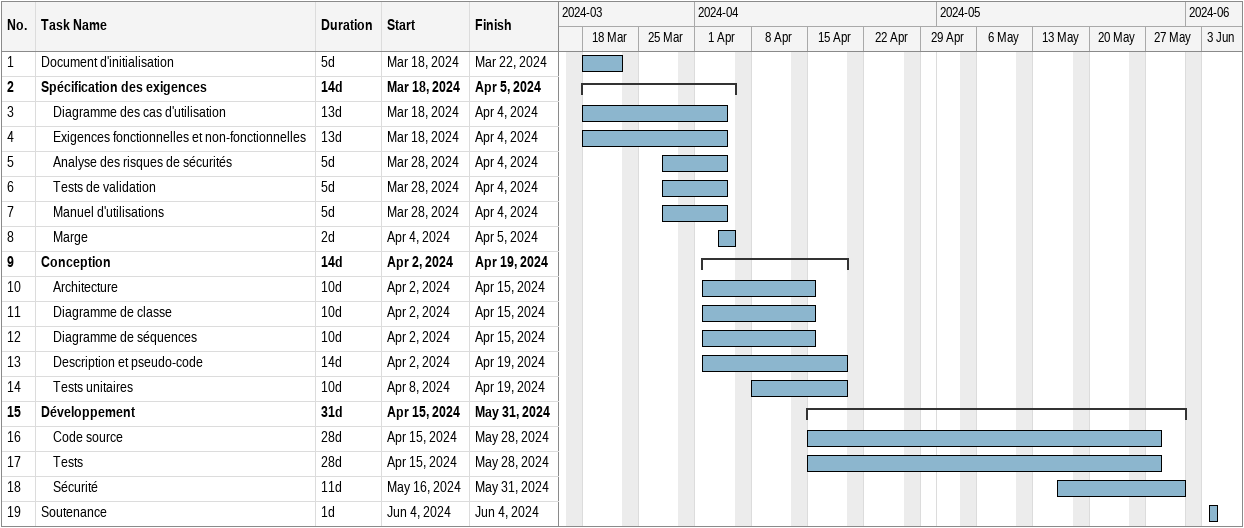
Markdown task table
| ID | Level | Task | Duration | Start | Finish |
|---|---|---|---|---|---|
| 1 | 1 | Document d'initialisation | 5d | 2024-03-18 | 2024-03-22 |
| 2 | 1 | **Spécification des exigences** | 14d | 2024-03-18 | 2024-04-05 |
| 3 | 2 | Diagramme des cas d'utilisation | 13d | 2024-03-18 | 2024-04-04 |
| 4 | 2 | Exigences fonctionnelles et non-fonctionnelles | 13d | 2024-03-18 | 2024-04-04 |
| 5 | 2 | Analyse des risques de sécurités | 5d | 2024-03-28 | 2024-04-04 |
| 6 | 2 | Tests de validation | 5d | 2024-03-28 | 2024-04-04 |
| 7 | 2 | Manuel d'utilisations | 5d | 2024-03-28 | 2024-04-04 |
| 8 | 2 | Marge | 2d | 2024-04-04 | 2024-04-05 |
| 9 | 1 | **Conception** | 14d | 2024-04-02 | 2024-04-19 |
| 10 | 2 | Architecture | 10d | 2024-04-02 | 2024-04-15 |
| 11 | 2 | Diagramme de classe | 10d | 2024-04-02 | 2024-04-15 |
| 12 | 2 | Diagramme de séquences | 10d | 2024-04-02 | 2024-04-15 |
| 13 | 2 | Description et pseudo-code | 14d | 2024-04-02 | 2024-04-19 |
| 14 | 2 | Tests unitaires | 10d | 2024-04-08 | 2024-04-19 |
| 15 | 1 | **Développement** | 31d | 2024-04-15 | 2024-05-31 |
| 16 | 2 | Code source | 28d | 2024-04-15 | 2024-05-28 |
| 17 | 2 | Tests | 28d | 2024-04-15 | 2024-05-28 |
| 18 | 2 | Sécurité | 11d | 2024-05-16 | 2024-05-31 |
| 19 | 1 | Soutenance | 1d | 2024-06-04 | 2024-06-04 |
